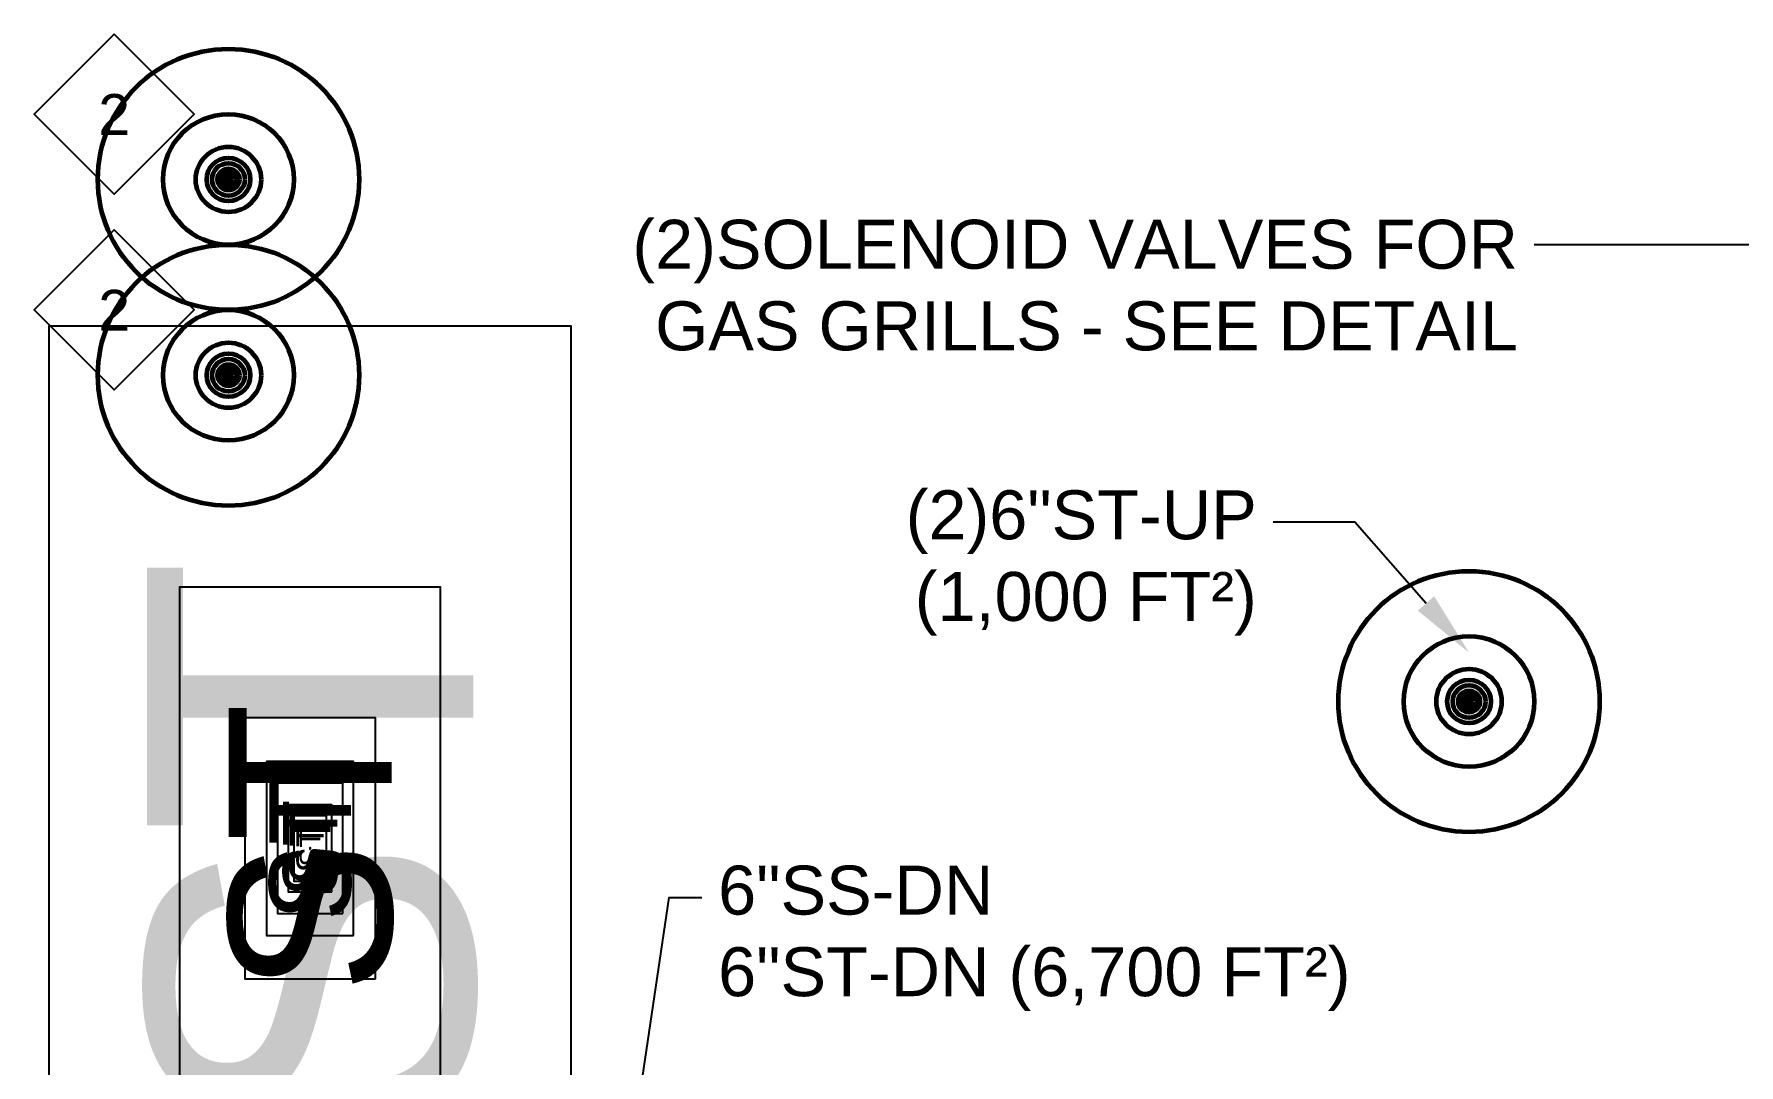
# Model space of a CAD drawing. Extents: x -3637 to 1666, y -2593 to 1817.
# Drawn here: x -1662.7 to -1349.4, y 684.9 to 874.5 of the extents above; entities that cross this region are included whole.
import ezdxf
from ezdxf.enums import TextEntityAlignment as Align

# ---------------------------------------------------------------- set-up
doc = ezdxf.new("R2010")
doc.units = 0
doc.header["$LTSCALE"] = 36
doc.header["$MEASUREMENT"] = 0
doc.layers.add('G-ANNO-TEXT', color=70, linetype='Continuous')
doc.layers.add('G-ANNO-TEXT @ 96', color=70, linetype='Continuous')
for name, color, linetype, lineweight in [('P-STRM-N', 2, 'Continuous', 60), ('P-STRM-N @ 1 (1)', 2, 'Continuous', 60), ('P-STRM-N @ 1 (2)', 2, 'Continuous', 60), ('P-STRM-N @ 12', 2, 'Continuous', 60), ('P-STRM-N @ 128', 2, 'Continuous', 60), ('P-STRM-N @ 16', 2, 'Continuous', 60), ('P-STRM-N @ 192', 2, 'Continuous', 60), ('P-STRM-N @ 2', 2, 'Continuous', 60), ('P-STRM-N @ 24', 2, 'Continuous', 60), ('P-STRM-N @ 384', 2, 'Continuous', 60), ('P-STRM-N @ 4', 2, 'Continuous', 60), ('P-STRM-N @ 48', 2, 'Continuous', 60), ('P-STRM-N @ 64', 2, 'Continuous', 60), ('P-STRM-N @ 768', 2, 'Continuous', 60), ('P-STRM-N @ 8', 2, 'Continuous', 60), ('P-STRM-N @ 96', 2, 'Continuous', 60)]:
    doc.layers.add(name, color=color, linetype=linetype, lineweight=lineweight)
doc.styles.add('Arial', font='arial.ttf')

# ---------------------------------------------------------------- blocks, each defined once
blk = doc.blocks.new('*U7')
blk.add_circle((0, 0), 0.03125)
blk = doc.blocks.new('*U865')
at = {"layer": 'P-STRM-N @ 1 (1)'}
blk.add_blockref('*U7', (-1399, 751.74), dxfattribs=at)
at = {"layer": 'P-STRM-N @ 1 (2)'}
blk.add_blockref('*U7', (-1399, 751.74), dxfattribs=at)
at = {"layer": 'P-STRM-N @ 12', "xscale": 12, "yscale": 12, "zscale": 12}
blk.add_blockref('*U7', (-1399, 751.74), dxfattribs=at)
at = {"layer": 'P-STRM-N @ 128', "xscale": 128, "yscale": 128, "zscale": 128}
blk.add_blockref('*U7', (-1399, 751.74), dxfattribs=at)
at = {"layer": 'P-STRM-N @ 16', "xscale": 16, "yscale": 16, "zscale": 16}
blk.add_blockref('*U7', (-1399, 751.74), dxfattribs=at)
at = {"layer": 'P-STRM-N @ 192', "xscale": 192, "yscale": 192, "zscale": 192}
blk.add_blockref('*U7', (-1399, 751.74), dxfattribs=at)
at = {"layer": 'P-STRM-N @ 2', "xscale": 2, "yscale": 2, "zscale": 2}
blk.add_blockref('*U7', (-1399, 751.74), dxfattribs=at)
at = {"layer": 'P-STRM-N @ 24', "xscale": 24, "yscale": 24, "zscale": 24}
blk.add_blockref('*U7', (-1399, 751.74), dxfattribs=at)
at = {"layer": 'P-STRM-N @ 384', "xscale": 384, "yscale": 384, "zscale": 384}
blk.add_blockref('*U7', (-1399, 751.74), dxfattribs=at)
at = {"layer": 'P-STRM-N @ 4', "xscale": 4, "yscale": 4, "zscale": 4}
blk.add_blockref('*U7', (-1399, 751.74), dxfattribs=at)
at = {"layer": 'P-STRM-N @ 48', "xscale": 48, "yscale": 48, "zscale": 48}
blk.add_blockref('*U7', (-1399, 751.74), dxfattribs=at)
at = {"layer": 'P-STRM-N @ 64', "xscale": 64, "yscale": 64, "zscale": 64}
blk.add_blockref('*U7', (-1399, 751.74), dxfattribs=at)
at = {"layer": 'P-STRM-N @ 768', "xscale": 768, "yscale": 768, "zscale": 768}
blk.add_blockref('*U7', (-1399, 751.74), dxfattribs=at)
at = {"layer": 'P-STRM-N @ 8', "xscale": 8, "yscale": 8, "zscale": 8}
blk.add_blockref('*U7', (-1399, 751.74), dxfattribs=at)
at = {"layer": 'P-STRM-N @ 96', "xscale": 96, "yscale": 96, "zscale": 96}
blk.add_blockref('*U7', (-1399, 751.74), dxfattribs=at)
blk = doc.blocks.new('DIAMOND TAG')
blk.add_lwpolyline([(0, -0.1533), (0.1533, 0), (0, 0.1533), (-0.1533, 0)], close=True)
at = {"style": 'Arial'}
blk.add_attdef('XXX', text='', height=0.0781, dxfattribs=at).set_placement((0, 0), align=Align.MIDDLE)
blk = doc.blocks.new('*U1118')
at = {"layer": 'P-STRM-N @ 1 (1)'}
blk.add_blockref('*U7', (-1627, 847.74), dxfattribs=at)
at = {"layer": 'P-STRM-N @ 1 (2)'}
blk.add_blockref('*U7', (-1627, 847.74), dxfattribs=at)
at = {"layer": 'P-STRM-N @ 12', "xscale": 12, "yscale": 12, "zscale": 12}
blk.add_blockref('*U7', (-1627, 847.74), dxfattribs=at)
at = {"layer": 'P-STRM-N @ 128', "xscale": 128, "yscale": 128, "zscale": 128}
blk.add_blockref('*U7', (-1627, 847.74), dxfattribs=at)
at = {"layer": 'P-STRM-N @ 16', "xscale": 16, "yscale": 16, "zscale": 16}
blk.add_blockref('*U7', (-1627, 847.74), dxfattribs=at)
at = {"layer": 'P-STRM-N @ 192', "xscale": 192, "yscale": 192, "zscale": 192}
blk.add_blockref('*U7', (-1627, 847.74), dxfattribs=at)
at = {"layer": 'P-STRM-N @ 2', "xscale": 2, "yscale": 2, "zscale": 2}
blk.add_blockref('*U7', (-1627, 847.74), dxfattribs=at)
at = {"layer": 'P-STRM-N @ 24', "xscale": 24, "yscale": 24, "zscale": 24}
blk.add_blockref('*U7', (-1627, 847.74), dxfattribs=at)
at = {"layer": 'P-STRM-N @ 384', "xscale": 384, "yscale": 384, "zscale": 384}
blk.add_blockref('*U7', (-1627, 847.74), dxfattribs=at)
at = {"layer": 'P-STRM-N @ 4', "xscale": 4, "yscale": 4, "zscale": 4}
blk.add_blockref('*U7', (-1627, 847.74), dxfattribs=at)
at = {"layer": 'P-STRM-N @ 48', "xscale": 48, "yscale": 48, "zscale": 48}
blk.add_blockref('*U7', (-1627, 847.74), dxfattribs=at)
at = {"layer": 'P-STRM-N @ 64', "xscale": 64, "yscale": 64, "zscale": 64}
blk.add_blockref('*U7', (-1627, 847.74), dxfattribs=at)
at = {"layer": 'P-STRM-N @ 768', "xscale": 768, "yscale": 768, "zscale": 768}
blk.add_blockref('*U7', (-1627, 847.74), dxfattribs=at)
at = {"layer": 'P-STRM-N @ 8', "xscale": 8, "yscale": 8, "zscale": 8}
blk.add_blockref('*U7', (-1627, 847.74), dxfattribs=at)
at = {"layer": 'P-STRM-N @ 96', "xscale": 96, "yscale": 96, "zscale": 96}
blk.add_blockref('*U7', (-1627, 847.74), dxfattribs=at)
blk = doc.blocks.new('*U1119')
at = {"layer": 'P-STRM-N @ 1 (1)'}
blk.add_blockref('*U7', (-1627, 811.74), dxfattribs=at)
at = {"layer": 'P-STRM-N @ 1 (2)'}
blk.add_blockref('*U7', (-1627, 811.74), dxfattribs=at)
at = {"layer": 'P-STRM-N @ 12', "xscale": 12, "yscale": 12, "zscale": 12}
blk.add_blockref('*U7', (-1627, 811.74), dxfattribs=at)
at = {"layer": 'P-STRM-N @ 128', "xscale": 128, "yscale": 128, "zscale": 128}
blk.add_blockref('*U7', (-1627, 811.74), dxfattribs=at)
at = {"layer": 'P-STRM-N @ 16', "xscale": 16, "yscale": 16, "zscale": 16}
blk.add_blockref('*U7', (-1627, 811.74), dxfattribs=at)
at = {"layer": 'P-STRM-N @ 192', "xscale": 192, "yscale": 192, "zscale": 192}
blk.add_blockref('*U7', (-1627, 811.74), dxfattribs=at)
at = {"layer": 'P-STRM-N @ 2', "xscale": 2, "yscale": 2, "zscale": 2}
blk.add_blockref('*U7', (-1627, 811.74), dxfattribs=at)
at = {"layer": 'P-STRM-N @ 24', "xscale": 24, "yscale": 24, "zscale": 24}
blk.add_blockref('*U7', (-1627, 811.74), dxfattribs=at)
at = {"layer": 'P-STRM-N @ 384', "xscale": 384, "yscale": 384, "zscale": 384}
blk.add_blockref('*U7', (-1627, 811.74), dxfattribs=at)
at = {"layer": 'P-STRM-N @ 4', "xscale": 4, "yscale": 4, "zscale": 4}
blk.add_blockref('*U7', (-1627, 811.74), dxfattribs=at)
at = {"layer": 'P-STRM-N @ 48', "xscale": 48, "yscale": 48, "zscale": 48}
blk.add_blockref('*U7', (-1627, 811.74), dxfattribs=at)
at = {"layer": 'P-STRM-N @ 64', "xscale": 64, "yscale": 64, "zscale": 64}
blk.add_blockref('*U7', (-1627, 811.74), dxfattribs=at)
at = {"layer": 'P-STRM-N @ 768', "xscale": 768, "yscale": 768, "zscale": 768}
blk.add_blockref('*U7', (-1627, 811.74), dxfattribs=at)
at = {"layer": 'P-STRM-N @ 8', "xscale": 8, "yscale": 8, "zscale": 8}
blk.add_blockref('*U7', (-1627, 811.74), dxfattribs=at)
at = {"layer": 'P-STRM-N @ 96', "xscale": 96, "yscale": 96, "zscale": 96}
blk.add_blockref('*U7', (-1627, 811.74), dxfattribs=at)
blk = doc.blocks.new('*U72')
at = {"layer": 'DEFPOINTS'}
blk.add_lwpolyline([(-0.125, -0.0625), (0.125, -0.0625), (0.125, 0.0625), (-0.125, 0.0625)], close=True, dxfattribs=at)
at = {"style": 'Arial'}
blk.add_text('ST', height=0.078125, dxfattribs=at).set_placement((0, 0), align=Align.MIDDLE)
blk = doc.blocks.new('*U1120')
at = {"layer": 'P-STRM-N @ 1 (1)', "linetype": 'ByBlock', "lineweight": -2, "rotation": 90}
blk.add_blockref('*U72', (-1612, 724.74), dxfattribs=at)
at = {"layer": 'P-STRM-N @ 1 (2)', "linetype": 'ByBlock', "lineweight": -2, "rotation": 90}
blk.add_blockref('*U72', (-1612, 724.74), dxfattribs=at)
at = {"layer": 'P-STRM-N @ 128', "linetype": 'ByBlock', "lineweight": -2, "xscale": 128, "yscale": 128, "zscale": 128, "rotation": 90}
blk.add_blockref('*U72', (-1612, 724.74), dxfattribs=at)
at = {"layer": 'P-STRM-N @ 192', "linetype": 'ByBlock', "lineweight": -2, "xscale": 192, "yscale": 192, "zscale": 192, "rotation": 90}
blk.add_blockref('*U72', (-1612, 724.74), dxfattribs=at)
at = {"layer": 'P-STRM-N @ 384', "linetype": 'ByBlock', "lineweight": -2, "xscale": 384, "yscale": 384, "zscale": 384, "rotation": 90}
blk.add_blockref('*U72', (-1612, 724.74), dxfattribs=at)
at = {"layer": 'P-STRM-N @ 48', "linetype": 'ByBlock', "lineweight": -2, "xscale": 48, "yscale": 48, "zscale": 48, "rotation": 90}
blk.add_blockref('*U72', (-1612, 724.74), dxfattribs=at)
at = {"layer": 'P-STRM-N @ 64', "linetype": 'ByBlock', "lineweight": -2, "xscale": 64, "yscale": 64, "zscale": 64, "rotation": 90}
blk.add_blockref('*U72', (-1612, 724.74), dxfattribs=at)
at = {"layer": 'P-STRM-N @ 768', "linetype": 'ByBlock', "lineweight": -2, "xscale": 768, "yscale": 768, "zscale": 768, "rotation": 90}
blk.add_blockref('*U72', (-1612, 724.74), dxfattribs=at)
at = {"layer": 'P-STRM-N @ 96', "linetype": 'ByBlock', "lineweight": -2, "xscale": 96, "yscale": 96, "zscale": 96, "rotation": 90}
blk.add_blockref('*U72', (-1612, 724.74), dxfattribs=at)

msp = doc.modelspace()

# ---------------------------------------------------------------- linework, layer by layer
at = {"layer": 'G-ANNO-TEXT'}
for points in [[(-1299.49, 805.23), (-1330, 835.74), (-1387, 835.74)], [(-1406.9, 769.77), (-1420, 784.74), (-1435, 784.74)], [(-1556.24, 646.61), (-1546, 715.74), (-1540, 715.74)]]:
    msp.add_lwpolyline(points, dxfattribs=at)
msp.add_solid([(-1405.4, 771.09), (-1399, 760.74), (-1408.41, 768.46)], dxfattribs=at)

# ---------------------------------------------------------------- block references
at = {"layer": 'G-ANNO-TEXT @ 96'}
ref = msp.add_blockref('DIAMOND TAG', (-1648, 859.74), dxfattribs=dict(at, xscale=96, yscale=96, zscale=96, rotation=180))
ref.add_attrib('XXX', '2', dxfattribs={"layer": '0', "height": 7.5, "style": 'Arial'}).set_placement((-1648, 859.74), align=Align.MIDDLE)
ref = msp.add_blockref('DIAMOND TAG', (-1648, 823.74), dxfattribs=dict(at, xscale=96, yscale=96, zscale=96, rotation=180))
ref.add_attrib('XXX', '2', dxfattribs={"layer": '0', "height": 7.5, "style": 'Arial'}).set_placement((-1648, 823.74), align=Align.MIDDLE)
at = {"layer": 'P-STRM-N'}
for name in ['*U1118', '*U1119', '*U1120', '*U865']:
    msp.add_blockref(name, (0, 0), dxfattribs=at)

# ---------------------------------------------------------------- texts
at = {"layer": 'G-ANNO-TEXT', "insert": (-1390, 840.32), "char_height": 9, "width": 172.8488, "attachment_point": 3, "style": 'Arial'}
msp.add_mtext('(2)SOLENOID VALVES FOR GAS GRILLS - SEE DETAIL', dxfattribs=at)
at = {"layer": 'G-ANNO-TEXT', "char_height": 9, "style": 'Arial'}
for s, insert, attachment_point in [('(2)6"ST-UP\\P(1,000 FT²)', (-1438, 790.57), 3), ('6"SS-DN\\P6"ST-DN (6,700 FT²)', (-1537, 721.57), 1)]:
    msp.add_mtext(s, dxfattribs=dict(at, insert=insert, attachment_point=attachment_point))

doc.saveas('drawing.dxf')
